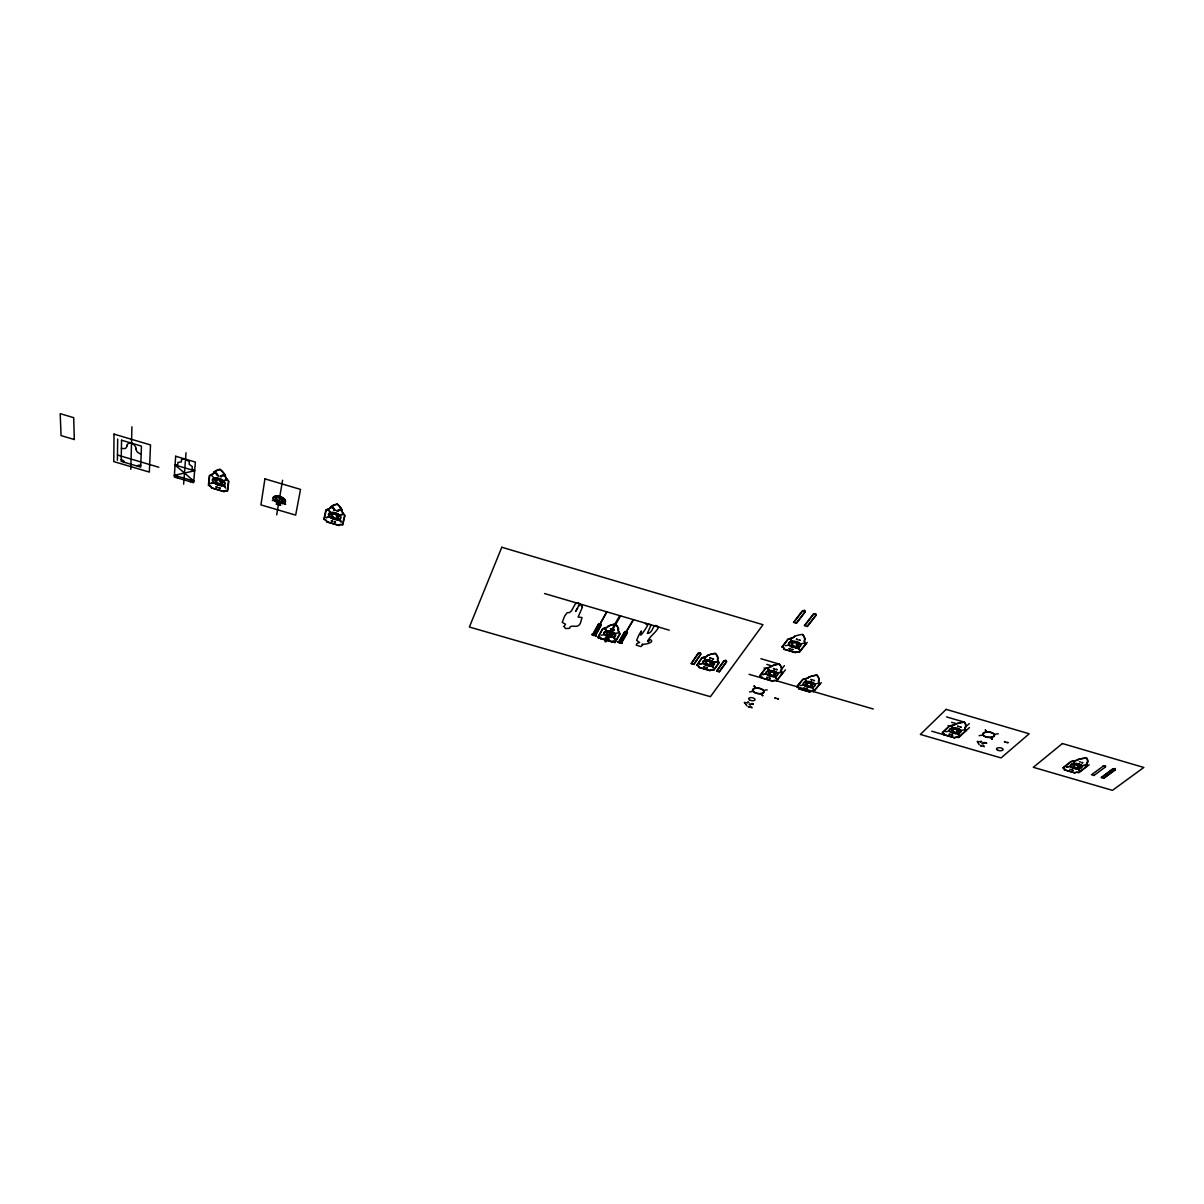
<?xml version="1.0" encoding="UTF-8"?>
<svg xmlns="http://www.w3.org/2000/svg" width="1204" height="1204" viewBox="0 0 1204 1204"><rect width="100%" height="100%" fill="white"/><g stroke="black" fill="none" stroke-linecap="round" stroke-linejoin="round"><path stroke-width="1.5" d="M117.405 460.259L117.676 439.069M770.771 674.977L770.771 674.932A5.147 2.483 9 0 0 770.68 674.541L770.048 673.879M606.139 631.965L609.435 632.446M130.815 469.364L131.913 426.833M1073.968 766.271L1073.923 766.135A11.679 5.132 4.1 0 1 1073.953 765.925L1073.14 764.42M810.217 687.409A6.426 3.07 8.4 0 0 809.946 687.138L809.284 686.762M955.916 733.688L955.916 733.627A9.451 4.334 6.1 0 0 955.901 733.221L956.021 733.055M807.929 685.844L807.929 685.798A5.147 2.453 8.4 0 0 807.854 685.422L807.237 684.76M707.606 664.412L707.606 664.322A5.132 2.468 10.2 0 0 707.5 663.931L707.049 663.449M709.141 665.165L709.728 665.677A6.396 3.085 10.1 0 1 710.014 665.947M183.625 484.174L186.018 452.794M981.23 746.149L981.23 746.104A9.406 4.259 5.7 0 0 981.215 745.697L981.17 745.442M282.654 503.242L283.211 503.257A7.796 3.868 18.6 0 1 283.738 503.573L284.325 503.859M274.843 497.673L277.055 499.555A12.732 6.366 18.6 0 0 277.206 499.856L277.387 500.036M339.558 520.233L341.379 522.039L338.971 519.857A7.706 3.853 17.6 0 0 338.459 519.541L338.234 519.692M608.893 635.637L608.893 635.562A5.162 2.513 12 0 0 608.727 635.11L608.005 634.418M710.766 665.722L711.293 665.812A7.104 3.416 10.1 0 1 711.714 666.083L713.4 667.904L712.061 666.384M705.168 660.891L708.464 661.372M748.09 706.552L748.753 706.914A6.201 2.875 9.4 0 1 749.023 707.169M956.563 733.417L957.135 733.462A7.104 3.251 6 0 1 957.496 733.703L958.79 735.403L957.737 734.004M980.267 745.396L980.869 745.788A6.366 2.875 5.7 0 1 981.094 746.028M215.155 471.426L217.713 474.752A9.813 4.891 19.9 0 1 213.996 472.48M330.332 514.048L332.454 515.899A12.597 6.351 17.5 0 0 332.59 516.185L332.755 516.381M214.327 479.072L216.494 481.69A12.883 6.381 19.7 0 0 216.675 481.991L216.855 482.187M744.493 702.444L747.684 702.91M276.694 514.83L282.594 480.23M773.826 676.422L774.413 676.422A7.134 3.431 9 0 1 774.819 676.693L776.414 678.499L775.256 676.708M1076.632 768.935L1076.632 768.889A9.497 4.184 4.4 0 0 1076.662 768.483L1076.812 768.348M979.048 744.584L979.048 744.539A5.102 2.303 5.7 0 0 979.033 744.177L978.536 743.575M746.721 705.755L746.736 705.679A4.966 2.303 9.5 0 0 746.646 705.273L746.119 704.731M797.966 648.158L797.71 647.887A7.39 3.657 8.5 0 0 797.183 647.526L796.897 647.662M812.264 687.83L812.023 687.604A7.134 3.401 8.3 0 0 811.541 687.273L811.255 687.394M127.097 445.269L126.811 446.202A20.167 9.782 21.8 0 1 126.691 446.549M953.673 732.122L953.688 732.032A5.132 2.348 6 0 0 953.673 731.671L953.237 731.144M126.751 446.398L126.315 447.497A5.237 2.543 21.5 0 1 121.408 448.249M952.018 728.856L956.172 728.977M793.406 646.127L793.436 645.961A5.328 2.649 8.6 0 0 793.346 645.555L792.819 644.953M981.772 745.893L982.449 745.938A7.074 3.191 5.7 0 1 982.81 746.179L983.232 746.405M977.467 741.423L980.718 741.905M592.488 634.869L598.328 624.214M592.85 634.824L598.599 624.334A6.201 3.055 12.1 0 1 600.209 623.853M606.681 611.798L593.572 635.652L606.982 611.888M595.182 635.501L600.962 625.026A6.201 3.055 12.2 0 0 600.254 623.868M595.393 635.727L601.263 625.072A6.291 3.1 12.2 0 0 600.36 623.687A6.276 3.085 12.1 0 0 598.358 624.229M1073.261 764.314L1076.526 764.796M619.699 615.62L604.98 641.612L605.838 641.867L620.587 615.876M618.42 642.424L624.545 631.889A6.276 3.07 11.6 0 1 626.547 631.347A6.276 3.085 11.7 0 1 627.45 632.747L621.309 643.267M618.781 642.379L624.831 632.01M633.259 619.608L619.488 643.207L633.56 619.699M621.098 643.056L627.164 632.687A6.186 3.04 11.7 0 0 626.486 631.543A6.186 3.04 11.6 0 0 624.846 632.01M1078.618 769.221L1079.341 770.59L1078.227 768.965A7.134 3.13 4.3 0 0 1077.896 768.724L1077.475 768.543M606.033 632.145L607.599 633.861A11.694 5.719 11.8 0 0 607.674 634.102L607.794 634.267M698.034 653.381L691.081 663.6L693.94 664.442L700.924 654.223A6.246 3.04 10.3 0 0 700.141 652.869M334.23 513.807L330.965 513.807M793.918 622.348L802.481 611.12M796.326 623.055L804.919 611.843A6.577 3.386 8.3 0 0 804.377 610.624A6.577 3.371 8.2 0 0 802.496 611.135M766.843 664.442L771.659 665.857A11.965 5.824 9.1 0 1 769.642 667.227L765.338 668.431L759.634 675.82A3.04 1.46 9.2 0 1 761.5 677.927M804.769 625.568L813.452 614.401A6.577 3.371 8 0 1 815.334 613.889A6.577 3.371 8.1 0 1 815.876 615.124L807.177 626.291M782.54 673.457L781.366 670.673A11.95 5.779 8.5 0 1 781.847 668.837L784.406 665.616M749.084 674.3L772.863 681.253A3.04 1.46 8.9 0 1 776.7 680.817L785.399 669.875M807.237 642.409L799.456 652.192A3.145 1.55 8.4 0 0 795.453 652.673L783.729 649.212A3.145 1.55 8.7 0 0 781.847 646.984L787.943 639.068L792.443 637.774A12.386 6.231 8.7 0 0 794.595 636.299M705.077 661.026L706.477 662.712A11.619 5.614 9.9 0 0 706.522 662.952L706.628 663.118M1074.495 767.475L1074.57 767.339A5.147 2.273 4.3 0 0 1074.6 767.008L1074.224 766.496M821.309 682.608L813.663 691.608A3.04 1.445 8.2 0 0 809.795 692.029L798.493 688.733A3.04 1.445 8.5 0 0 796.702 686.656L802.707 679.372L807.086 678.198A11.95 5.779 8.4 0 0 809.178 676.859M744.373 702.594L745.682 704.144A11.242 5.237 9.2 0 0 745.727 704.37L745.818 704.506M951.596 722.295L956.247 723.649A11.889 5.523 6 0 1 953.944 724.898L949.339 725.952L942.19 732.724A3.025 1.385 6.2 0 1 943.71 734.696M965.939 730.813L965.262 728.209A11.905 5.478 5.5 0 1 966.075 726.539L969.265 723.589M969.491 727.532L958.67 737.54A3.025 1.37 5.9 0 0 954.682 737.901L931.73 731.204M791.058 642.515L792.382 644.29A12.085 6.02 8.3 0 0 792.413 644.531L792.503 644.697M977.317 741.544L978.31 743.018A11.573 5.237 5.4 0 0 978.295 743.289L978.355 743.44M1089.168 764.721L1078.95 772.622A3.04 1.324 4.3 0 0 1074.856 772.938L1064.11 769.807A3.04 1.339 4.5 0 0 1062.816 767.926L1070.898 761.515L1075.699 760.552A11.95 5.328 4.3 0 0 1078.197 759.378M1094.075 775.361L1105.573 766.903A6.276 2.769 3.9 0 0 1105.287 765.714A6.291 2.754 3.8 0 0 1102.894 766.12M1101.585 777.543L1112.872 769.07A6.201 2.709 3.7 0 1 1114.814 768.724A6.201 2.724 3.8 0 1 1115.009 769.702L1103.722 778.175M1115.34 769.762L1103.842 778.356L1101.163 777.573L1112.631 768.965A6.291 2.754 3.7 0 1 1115.009 768.573A6.291 2.754 3.8 0 1 1115.295 769.762M951.882 728.992L952.906 730.497A11.619 5.328 5.8 0 0 952.906 730.768L952.966 730.918M772.607 671.591C771.027 673.021 766.15 670.011 769.717 673.337A11.679 5.629 8.8 0 0 769.747 673.578L769.838 673.728M223.959 481.419L223.222 480.667M808.998 682.171C811.075 684.158 802.331 680.832 806.921 684.233A11.664 5.584 8.1 0 0 806.951 684.459L807.041 684.609M794.459 642.033L795.332 642.424L791.69 642.469M980.778 741.86L981.606 741.544M338.505 514.861L340.025 515.688M1076.587 764.751L1076.662 764.149M220.166 482.036L222.048 482.954M960.536 730.136L959.693 730.03M280.728 499.916L282.835 500.939A3.672 1.836 18.7 0 1 276.845 500.488A3.672 1.836 18.7 0 1 278.259 497.628A3.672 1.836 18.7 0 1 282.714 500.999L282.639 500.849M714.198 662.742L713.716 662.155M705.89 656.842L702.098 657.896L697.071 665.21A3.326 1.595 10.3 0 1 699.027 667.317L709.893 670.477A3.326 1.595 10 0 1 713.626 670.026L718.788 662.772L717.464 659.958A12.19 5.93 9.7 0 1 717.825 658.091M613.92 633.123L614.702 633.229M710.044 663.103L710.33 662.411M774.533 672.615L775.21 672.645A3.16 1.52 8.9 0 0 775.632 672.6L775.827 672.584M1081.749 765.593L1081.975 766.12M811.797 683.511L812.474 683.556A3.16 1.52 8.2 0 0 812.896 683.511L813.091 683.496M749.159 704.536L750.378 705.168M810.533 684.624L811.993 685.377M799.2 643.553L800.525 644.29M776.264 672.69L778.025 673.232L776.836 673.563M284.686 499.284L283 498.486M752.65 703.708L753.162 704.25M813.528 683.601L814.807 684.293M957.948 729.925L958.625 729.985A3.145 1.445 5.8 0 0 959.061 729.94L959.272 729.925M223.974 481.63L222.77 481.555A4.395 2.167 19.7 0 0 222.334 481.404L220.302 481.148M214.222 483.135A6.727 3.311 19.8 0 0 224.937 484.324A6.727 3.311 19.8 0 0 216.961 478.018A6.727 3.311 19.8 0 0 214.222 483.135L214.568 483.03A6.216 3.07 19.8 0 0 224.471 484.128A6.216 3.07 19.8 0 0 217.096 478.319A6.216 3.07 19.8 0 0 214.568 483.03M222.409 480.562L223.207 480.531M981.892 743.485L983.036 744.102M221.867 480.441L221.702 480.486A3.492 1.731 19.8 0 1 221.325 480.562L220.889 480.562M282.519 498.351L282.428 498.381A3.446 1.731 18.7 0 1 281.977 498.471L281.465 498.456M338.023 514.74L337.918 514.755A3.416 1.716 17.7 0 1 337.451 514.845L337.015 514.845M177.5 477.958A3.386 1.64 20.4 0 0 174.384 475.309L194.642 470.764L192.098 468.762L192.279 466.625L189.133 464.247L189.329 461.704L185.536 459.16L181.518 459.401L181.337 461.945L177.966 462.381L177.816 464.548L175.077 465L193.754 481.013A3.371 1.64 20.1 0 0 190.398 481.75M211.618 475.535L213.544 477.476M223.989 486.19L225.75 488.087M336.352 516.17L337.662 517.043M615.139 634.011L613.95 633.921M800.404 644.456L799.14 644.366M714.077 662.907L712.888 662.817M713.37 662.11L712.873 662.049M960.822 730.693L960.265 730.256M798.749 643.433L798.643 643.448A3.266 1.625 8.4 0 1 798.117 643.508L797.71 643.508M753.102 704.385L751.928 704.295M613.453 637.653L614.958 639.204L613.122 637.322A7.164 3.477 11.9 0 0 612.67 637.036L612.415 637.172M960.732 730.828L959.513 730.738M611.406 634.177L612.505 634.929M220.076 481.148L220.558 481.871M796.311 644.622L797.71 645.51M1081.854 766.256L1080.635 766.15M1080.846 765.488L1081.839 765.503M272.3 500.563L273.76 500.412M773.66 673.773L774.578 674.406M802.767 685.211L800.013 685.512M1080.485 765.368L1080.289 765.383A3.16 1.4 4.2 0 1 1079.837 765.428L1079.326 765.398M280.683 499.028L281.119 499.75M614.747 633.59L615.665 633.68M751.898 703.587L752.771 703.633M985.022 742.582L986.768 743.124L984.887 743.274M613.573 633.138L613.378 633.018A3.16 1.55 11.9 0 1 612.836 633.093L612.4 633.078M712.542 662.065L712.256 661.959A3.145 1.52 10 0 1 711.835 662.004L711.338 661.989M984.782 742.597L984.466 742.492A3.13 1.415 5.5 0 1 984.029 742.537L983.578 742.507M280.923 499.043L282.94 499.299M336.367 515.402L338.384 515.658M796.732 643.959L798.749 644.23M611.617 633.53L613.558 633.786M710.571 662.426L712.512 662.682M773.886 673.066L775.843 673.322M811.135 683.962L813.091 684.233M749.686 703.904L751.567 704.174M957.21 730.346L959.152 730.602M982.614 742.883L984.541 743.154M1078.348 765.759L1080.289 766.03M956.849 730.994L957.932 731.701M710.315 663.133L711.323 663.78M1077.836 766.361L1078.664 766.948M217.217 475.309L218.496 475.52M221.385 476.754L220.197 476.573M215.998 486.852L217.247 487.048M220.136 488.282L218.947 488.087M333.854 509.789L335.148 509.999M337.993 511.218L336.819 511.023M276.363 503.949L277.612 504.16M280.457 505.364L279.238 505.168M331.386 520.85L332.635 521.046M335.419 522.235L334.291 522.054M796.506 639.128L797.71 639.324M800.073 640.408L799.05 640.242M789.177 648.474L790.411 648.67M792.879 649.754L791.69 649.573M610.533 628.774L611.722 628.97M614.221 630.053L613.092 629.873M605.341 637.985L606.515 638.18M608.938 639.234L607.915 639.053M709.939 657.851L711.128 658.046M773.54 668.521L774.744 668.717M777.137 669.77L776.008 669.574M810.954 679.477L812.143 679.673M703.843 666.685L704.957 666.865M707.29 667.889L706.281 667.723M766.782 677.265L767.911 677.461M770.289 678.484L769.13 678.303M803.805 688.086L804.964 688.282M807.342 689.305L806.198 689.124M774.955 697.884L776.113 698.079M778.431 699.088L777.332 698.892M957.737 726.147L958.866 726.343M961.048 727.321L959.994 727.141M949.188 734.139L950.332 734.335M1004.482 741.574L1005.656 741.769M1007.899 742.763L1006.725 742.567M952.59 735.313L951.416 735.117M1079.341 761.756L1080.515 761.951M1082.607 762.915L1081.598 762.734M1069.769 769.326L1070.868 769.506M1073.05 770.47L1071.876 770.274M337.933 517.148L338.008 517.178A3.642 1.836 17.7 0 0 333.523 513.988A3.642 1.836 17.7 0 0 332.379 516.952A3.642 1.836 17.7 0 0 338.128 517.208L337.948 517.404M222.228 485.212L222.83 485.453A7.886 3.883 19.7 0 1 223.372 485.769L223.884 486.145M712.422 658.904L713.581 659.1L712.708 658.513M813.362 680.531L814.551 680.727L813.723 680.14M749.821 706.868L750.273 707.049A6.878 3.191 9.4 0 1 750.664 707.305L751.01 707.576M283 501.496L282.097 500.999M760.883 658.708L779.289 664.111A16.961 8.232 9 0 1 780.794 666.008L781.396 667.212A29.347 14.222 9.3 0 1 781.847 668.837M946.57 716.922L964.329 722.129A16.871 7.796 6 0 1 965.518 723.905L965.909 725.019A29.167 13.485 6.2 0 1 966.075 726.539M764.058 668.054L765.338 668.431M948.105 725.591L949.339 725.952M776.7 680.817L873.246 709.005M1094.195 775.542L1091.516 774.759L1103.105 766.211A6.201 2.724 3.8 0 1 1105.046 765.864A6.201 2.724 3.9 0 1 1105.257 766.843M713.295 666.67L713.235 666.549A16.435 7.901 10.3 0 0 712.934 666.143L712.106 665.165M983.728 745.697L984.059 746.254A16.344 7.375 5.8 0 1 984.24 746.63L984.165 746.676A4.38 1.972 5.6 0 0 983.834 746.435M175.077 465L194.642 470.764M117.48 455.052L158.823 467.242M174.384 475.309L193.754 481.013M544.539 593.542L669.228 630.174M958.038 732.273L957.767 731.866M798.418 647.21L798.884 647.887A17.082 8.458 8.7 0 1 799.17 648.309L799.035 648.309A4.575 2.257 8.5 0 0 798.703 648.083M337.406 517.329L338.324 517.81M339.377 516.019L338.806 515.809M283.933 499.645L283.376 499.434M284.054 503.453L284.189 503.513A4.756 2.363 18.6 0 1 285.498 504.205L285.559 504.295M339.453 519.135L340.205 519.902A17.849 8.895 17.7 0 1 340.672 520.384L340.762 520.579A4.711 2.363 17.5 0 0 339.423 519.797L339.468 519.962M981.486 741.483L980.778 741.228M748.256 702.459L747.609 702.248M277.748 496.8L279.057 497.342M777.603 698.516L778.506 698.907M775.767 698.44L774.97 698.094M279.328 504.657L280.547 505.183M277.492 504.657L276.333 504.145M608.08 638.632L609.073 639.053M606.259 638.572L605.326 638.18M218.977 487.56L220.212 488.102M217.156 487.56L215.983 487.048M613.303 629.436L614.326 629.888M611.451 629.391L610.488 628.97M220.257 476.031L221.506 476.573M706.492 667.317L707.44 667.738M218.451 476.047L217.277 475.55M334.321 521.543L335.525 522.069M704.641 667.257L703.783 666.881M332.515 521.543L331.356 521.031M806.484 688.718L807.387 689.124M804.603 688.658L803.76 688.282M769.446 677.897L770.379 678.319M767.505 677.807L766.692 677.446M336.864 510.496L338.068 511.038M710.842 658.453L709.878 658.016M334.998 510.481L333.824 509.969M776.294 669.168L777.242 669.59M774.428 669.123L773.48 668.702M951.807 734.756L952.635 735.132M949.941 734.696L949.128 734.335M811.722 680.034L810.909 679.673M1007.146 742.206L1007.959 742.582M1005.25 742.131L1004.482 741.799M1072.312 769.928L1073.095 770.274M960.356 726.78L961.198 727.141M958.444 726.689L957.631 726.328M1081.975 762.373L1082.757 762.734M791.991 649.137L792.954 649.573M790.05 649.076L789.192 648.7M799.305 639.806L800.284 640.242M797.379 639.76L796.431 639.324M278.666 497.147L275.46 497.433M217.864 479.237L217.728 479.794A3.732 1.836 19.8 0 0 216.344 482.653A3.732 1.836 19.8 0 0 222.198 483.135A3.732 1.836 19.8 0 0 217.578 479.704L214.869 479.583M333.357 513.22L334.592 513.732M221.671 483.21L222.514 483.647M749.084 706.628L749.054 706.823A9.15 4.244 9.5 0 1 749.174 707.245L749.174 707.32M795.919 647.075L795.889 647.285A9.828 4.876 8.6 0 1 795.979 647.767L795.949 647.842M223.763 485.197L224.591 485.814A18.271 8.94 19.8 0 1 225.103 486.311L225.208 486.506A4.816 2.378 19.6 0 0 223.809 485.709L223.869 485.874M284.174 503.016L284.972 503.618A18.03 8.925 18.7 0 1 285.453 504.115L285.378 504.16M613.709 636.871L614.326 637.383A16.555 8.037 12.1 0 1 614.657 637.804L614.732 637.924M751.311 706.914L751.853 707.38A15.908 7.359 9.6 0 1 752.124 707.756L752.003 707.756A4.259 1.972 9.4 0 0 751.702 707.561M775.496 676.272L776.053 676.768A16.51 7.916 9.1 0 1 776.339 677.16L776.294 677.25A4.41 2.122 8.9 0 0 775.888 676.949M812.625 687.123L813.182 687.619A16.48 7.856 8.5 0 1 813.437 688.011L813.347 688.041A4.41 2.107 8.3 0 0 813.001 687.8M958.264 733.326L958.745 733.778A16.42 7.51 6.1 0 1 958.956 734.154L958.986 734.274M217.126 482.368L218.135 483.195A5.704 2.799 19.8 0 1 218.451 483.692L218.526 483.888M277.657 500.232L278.621 501.03A5.629 2.799 18.8 0 1 278.922 501.511L278.967 501.707M1079.055 768.603L1079.491 769.055A16.48 7.239 4.5 0 1 1079.642 769.416L1079.552 769.446A4.41 1.941 4.3 0 0 1079.251 769.221M609.766 636.179L609.796 636.194A1.55 0.752 11.9 0 1 610.127 636.54M333.026 516.561L333.944 517.344A5.569 2.784 17.7 0 1 334.215 517.825L334.26 518.006M809.57 681.946L810.397 682.502M748.903 702.519L748.075 701.992M795.076 641.792L795.949 642.394M614.687 637.939L614.582 637.834A4.425 2.152 11.9 0 0 614.191 637.578M221.867 485.859L221.837 485.829A10.52 5.162 19.8 0 0 221.476 485.197L221.476 485.197M772.336 675.835L772.833 676.287A6.441 3.085 9 0 1 773.103 676.558M282.218 503.663L282.248 503.618A10.384 5.147 18.7 0 0 281.871 503.001L281.676 502.775M958.82 734.169L958.926 734.259A4.395 2.002 5.9 0 0 958.534 733.958M794.971 646.849L795.558 647.391A6.652 3.296 8.6 0 1 795.829 647.677M713.25 666.685L713.174 666.61A4.395 2.122 10 0 0 712.783 666.339M955.058 732.83L955.555 733.296A6.396 2.935 6 0 1 955.78 733.552M601.187 635.291L603.625 634.794M1075.924 768.167L1076.301 768.573A6.426 2.829 4.4 0 1 1076.496 768.814M615.951 633.289L618.42 632.777M337.406 519.902L337.436 519.842A10.264 5.132 17.7 0 0 337.12 519.285L337.12 519.285M952.605 728.014A6.05 2.769 5.9 0 1 961.123 731.49A6.05 2.769 5.9 0 1 951.657 732.739A6.05 2.769 5.9 0 1 952.605 728.014L952.8 728.209A5.584 2.574 5.9 0 1 960.672 731.43A5.584 2.574 5.9 0 1 951.912 732.589A5.584 2.574 5.9 0 1 952.785 728.209M749.52 691.939L752.048 691.502M764.645 690.268L767.204 689.832M986.196 731.972A6.095 2.784 5.4 0 1 994.685 735.463A6.095 2.784 5.4 0 1 985.083 736.697A6.095 2.784 5.4 0 1 986.196 731.972L986.407 732.183A5.629 2.574 5.4 0 1 994.233 735.403A5.629 2.574 5.4 0 1 985.354 736.547A5.629 2.574 5.4 0 1 986.392 732.183M785.249 645.735L787.958 645.224M815.665 683.782L818.314 683.315M801.412 643.719L804.137 643.207M611.542 637.322L611.587 637.262A9.527 4.635 12.1 0 0 611.406 636.796L611.406 636.796M706.266 659.852L706.447 660.093A5.584 2.709 10.1 0 1 714.138 663.961A5.584 2.709 10.1 0 1 705.333 664.638A5.584 2.709 10.1 0 1 706.492 660.093M945.712 731.686L948.436 731.295M710.119 666.083L710.164 666.023A9.451 4.56 10.2 0 0 710.029 665.571L710.029 665.571M756.172 687.966A5.945 2.814 9.2 0 1 764.164 692.029A5.945 2.814 9.2 0 1 754.682 692.661A5.945 2.814 9.2 0 1 756.172 687.966L756.293 688.191A5.493 2.604 9.2 0 1 763.727 691.939A5.493 2.604 9.2 0 1 754.953 692.526A5.493 2.604 9.2 0 1 756.323 688.191M961.83 730.211L964.585 729.805M979.123 735.644L981.877 735.253M995.452 734.184L998.236 733.778M773.269 676.678L773.269 676.723A9.497 4.575 9.1 0 0 773.149 676.181L773.149 676.181M819.804 684.384L818.735 681.614A11.935 5.734 7.9 0 1 819.292 679.824A29.302 14.102 8.6 0 0 818.901 678.213L818.344 677.009A16.931 8.157 8.4 0 0 816.899 675.143M805.702 644.336L804.558 641.356A12.371 6.186 8 0 1 805.1 639.414A30.371 15.2 8.8 0 0 804.663 637.684L804.076 636.389A17.548 8.789 8.6 0 0 802.571 634.388A22.906 11.408 8.1 0 0 794.685 636.359M280.758 502.715L281.616 503.137A7.028 3.492 18.7 0 1 282.022 503.468M1087.152 766.271L1086.776 763.787A11.965 5.268 3.9 0 1 1087.814 762.192A29.287 13.003 4.5 0 0 1087.844 760.747L1087.588 759.679A16.946 7.525 4.3 0 0 1086.595 757.993A22.154 9.737 4 0 0 1078.287 759.423M810.262 686.972L810.277 687.032A9.497 4.53 8.4 0 1 810.367 687.484L810.367 687.559M135.992 449.122L136.368 450.462A5.207 2.543 21.2 0 0 141.154 454.089M336.021 519.014L336.849 519.421A6.953 3.477 17.6 0 1 337.24 519.752M610.353 636.314L611.12 636.901A6.456 3.145 12 0 1 611.421 637.187M220.362 484.911L221.235 485.332A7.119 3.492 19.7 0 1 221.656 485.663M135.706 447.813L135.932 448.896A19.926 9.782 21 0 0 136.052 449.318M224.26 474.12L221.16 475.776A9.813 4.891 20 0 0 225.118 475.761M1086.354 758.084A22.048 9.692 4 0 0 1078.498 759.528A12.431 5.538 4.3 0 1 1075.458 760.793L1071.124 761.635L1063.222 767.896A3.341 1.475 4.5 0 1 1064.502 769.777L1074.736 772.757A3.341 1.46 4.3 0 1 1078.814 772.441L1086.836 766.241L1086.475 763.757A12.281 5.403 3.9 0 1 1087.513 762.147M1086.52 758.129A22.018 9.782 4.3 0 1 1087.408 762.132M956.578 723.815A21.943 10.053 5.6 0 1 964.118 722.234M964.284 722.28A21.928 10.144 6.1 0 1 965.668 726.479M965.774 726.479A12.221 5.614 5.5 0 0 964.961 728.179L965.623 730.783L958.519 737.345A3.326 1.52 5.9 0 0 954.546 737.706L944.086 734.651A3.326 1.52 6.2 0 0 942.581 732.694L949.565 726.087L953.749 725.169A12.386 5.749 6 0 0 956.503 723.77A22.048 10.099 5.6 0 1 964.284 722.069M816.703 675.263A22.018 10.535 8 0 0 809.509 677.009A12.431 6.02 8.4 0 1 806.921 678.484L802.963 679.507L797.093 686.611A3.341 1.595 8.5 0 1 798.869 688.688L809.63 691.833A3.341 1.58 8.2 0 1 813.483 691.412L819.488 684.339L818.434 681.584A12.251 5.885 7.9 0 1 818.976 679.763A22.018 10.61 8.5 0 0 816.869 675.309M809.254 676.904A22.108 10.58 8 0 1 816.839 675.083M804.498 610.398A6.667 3.416 8.2 0 0 802.225 611.015L793.511 622.393L796.521 623.296L805.25 611.903A6.667 3.431 8.3 0 0 804.558 610.413M794.866 636.419A12.883 6.487 8.7 0 1 792.292 638.075L788.199 639.219L782.239 646.939A3.461 1.716 8.7 0 1 784.12 649.167L795.287 652.463A3.461 1.701 8.4 0 1 799.275 651.966L805.371 644.29L804.242 641.326A12.687 6.336 8 0 1 804.784 639.354M802.526 634.568A22.831 11.438 8.7 0 1 804.663 639.354M771.93 665.978A12.446 6.065 9.1 0 1 769.491 667.513L765.578 668.551L760.01 675.79A3.341 1.61 9.2 0 1 761.861 677.882L772.682 681.043A3.341 1.595 8.9 0 1 776.52 680.606L782.224 673.427L781.065 670.628A12.251 5.93 8.5 0 1 781.546 668.792A22.048 10.701 9.1 0 0 779.274 664.277M772.005 666.023A22.033 10.625 8.6 0 1 779.108 664.217M771.764 665.902A22.123 10.67 8.6 0 1 779.229 664.036M707.922 655.157A11.905 5.809 10.3 0 1 706.011 656.556L701.842 657.76L696.71 665.24A3.025 1.46 10.3 0 1 698.666 667.362L710.074 670.673A3.025 1.445 10 0 1 713.822 670.237L719.104 662.817L717.765 659.988A11.874 5.779 9.7 0 1 718.126 658.152A29.212 14.177 10.4 0 0 717.584 656.496L716.922 655.292A16.871 8.202 10.2 0 0 715.327 653.381A22.003 10.655 9.8 0 0 708.012 655.217A12.386 6.05 10.3 0 1 705.89 656.842M708.268 655.322A21.913 10.61 9.8 0 1 715.131 653.501M715.311 653.546A21.943 10.67 10.3 0 1 717.719 658.091M725.952 660.424A6.231 3.025 9.9 0 1 726.659 661.764L719.42 671.862L716.576 671.034L723.815 660.921A6.231 3.025 9.7 0 1 725.892 660.409M698.064 653.396A6.231 3.04 10.2 0 1 700.096 652.854M121.213 459.642A3.431 1.64 21.3 0 1 124.448 462.336M137.452 466.159A3.416 1.64 21 0 1 140.763 465.406M127.007 445.239A9.481 4.62 21.3 0 1 131.236 442.861M131.763 443.012A9.497 4.62 21.5 0 1 135.796 447.843M280.487 502.67A1.746 0.873 18.7 0 1 280.743 502.971M220.076 484.866A1.776 0.873 19.7 0 1 220.347 485.167M219.986 469.304A24.411 12.115 19.6 0 0 213.966 472.028A13.289 6.577 20.2 0 1 212.747 473.819L209.361 475.55L208.382 485.317A3.371 1.64 19.8 0 1 211.422 487.936L224.245 491.714A3.356 1.64 19.5 0 1 227.631 490.991L228.79 481.284L225.991 477.747A13.169 6.577 19.6 0 1 225.359 475.369A32.598 16.043 20.2 0 0 223.944 473.292L222.665 471.757A18.797 9.301 20.1 0 0 220.091 469.394M214.177 472.103A13.831 6.848 20.2 0 1 212.777 474.195L209.677 475.715L208.713 485.257A3.702 1.806 19.8 0 1 211.738 487.861L223.959 491.458A3.687 1.806 19.5 0 1 227.33 490.735L228.474 481.254L225.675 477.702A13.515 6.742 19.6 0 1 225.028 475.324A24.471 12.07 20.1 0 0 220.151 469.605M214.282 472.164A24.306 12.07 19.6 0 1 219.971 469.545M337.301 504.31A21.672 10.956 17.4 0 0 332.244 506.071L334.531 509.307A9.587 4.876 17.7 0 1 330.904 507.05M337.406 504.341A21.792 10.971 18 0 1 341.063 508.69L337.812 510.255A9.587 4.876 17.8 0 0 341.816 510.27A13.921 7.074 17.4 0 0 342.658 513.039L344.615 515.568L342.463 524.643A3.597 1.806 17.4 0 0 338.956 525.305L326.976 521.783A3.612 1.806 17.8 0 0 324.192 519.255L326.194 510.12L328.662 509.187A14.297 7.224 18.1 0 0 331.01 507.034M337.301 504.04A23.839 12.055 17.4 0 0 330.934 506.613A12.958 6.547 18.1 0 1 329.49 508.329L325.878 509.969L323.846 519.315A3.281 1.64 17.8 0 1 326.63 521.859L339.212 525.561A3.281 1.64 17.4 0 1 342.734 524.884L344.946 515.598L342.493 512.167A12.868 6.532 17.4 0 1 342.102 509.894M337.406 504.13A18.346 9.256 17.9 0 1 339.754 506.417L340.898 507.892A31.801 15.968 18.1 0 1 342.102 509.894M335.735 518.954A1.731 0.873 17.6 0 1 335.991 519.255M600.36 638.722A3.04 1.475 12.1 0 0 598.207 636.54L602.542 628.744L606.53 627.465A11.995 5.915 12.2 0 0 608.276 626.005M608.366 626.065A22.154 10.851 11.6 0 1 615.319 624.048M611.963 642.093A3.04 1.475 11.8 0 1 615.62 641.612L620.09 633.876L618.495 630.956A11.965 5.885 11.6 0 1 618.66 629.045A29.438 14.433 12.3 0 0 617.953 627.344L617.17 626.08A16.991 8.353 12.1 0 0 615.41 624.123A22.108 10.866 12.2 0 1 618.239 628.985M608.547 626.125A12.492 6.155 12.2 0 1 606.425 627.766L602.798 628.879L598.569 636.495A3.356 1.625 12.1 0 1 600.721 638.677L611.752 641.882A3.341 1.625 11.8 0 1 615.41 641.401L619.774 633.846L618.179 630.926A12.266 6.035 11.6 0 1 618.344 629M608.622 626.17A22.063 10.806 11.6 0 1 615.229 624.244M114.019 434.117L113.763 461.599L149.341 472.073L150.515 444.938L114.019 434.117M121.544 440.212L121.198 461.373L140.702 467.122L141.425 446.112L121.544 440.212M564.074 626.366L565.459 628.563L569.522 628.353C570.44 623.281 577.453 629.496 580.358 623.356L582.044 617.532L578.116 617.065L582.465 607.042L581.562 606.59L582.315 605.717L580.373 604.875L578.191 606.364L579.892 603.731L578.266 602.963L575.437 603.716L571.403 610.925L569.402 612.595L567.114 612.686L564.631 616.117L562.238 622.317L565.534 624.244L564.074 626.366M642.244 644.321L642.981 644.652L640.829 646.578L636.194 645.118L637.051 643.357L639.61 642.515L636.63 640.332L638.406 636.118C646.458 621.174 634.689 645.404 645.299 629.225L647.601 625.523L645.374 623.446L651.153 624.861L647.316 633.424C654.449 632.973 651.891 621.399 658.648 627.058C656.526 631.799 651.921 634.719 648.956 638.857C657.233 642.259 644.306 644.742 642.244 644.321M175.664 456.241L174.279 477.01L193.618 482.699L195.379 462.08L175.664 456.241M647.707 640.573C648.038 644.667 651.093 637.217 647.707 640.573M264.925 478.861L260.922 504.897L295.657 515.116L300.533 489.411L264.925 478.861M577.333 608.607L575.557 611.512L577.845 607.508L577.333 608.607M501.797 547.248L469.394 627.028L710.405 696.695L762.99 624.71L501.797 547.248M591.691 634.478L596.341 635.847L591.691 634.478M597.696 637.473L615.078 642.545L597.696 637.473M617.622 642.048L622.257 643.387L617.622 642.048M698.305 653.486L691.457 663.554L693.745 664.232L700.623 654.163A6.155 2.995 10.3 0 0 700.006 653.05A6.155 2.995 10.2 0 0 698.32 653.501M724.086 661.026L716.952 670.989L719.224 671.651L726.388 661.703A6.14 2.98 9.9 0 0 725.816 660.605A6.14 2.98 9.7 0 0 724.101 661.041M813.182 614.281L804.362 625.628L807.372 626.516L816.222 615.184A6.667 3.416 8.1 0 0 815.544 613.694A6.667 3.416 8 0 0 813.212 614.296M946.148 709.367L920.338 734.425L1001.066 757.918L1029.224 733.778L946.148 709.367M1062.395 743.53L1033.303 767.309L1112.466 790.351L1143.8 767.46L1062.395 743.53M212.973 482.97L210.565 483.496L212.973 482.97M226.698 479.99L224.26 480.516L226.698 479.99M328.165 509.954L330.167 511.775L328.165 509.954M328.737 517.103L326.254 517.585L328.737 517.103M342.959 514.334L340.446 514.815L342.959 514.334M604.799 628.789L606.334 630.369L604.799 628.789M790.366 639.128L791.705 640.724L790.366 639.128M704.144 657.82L705.544 659.341L704.144 657.82M797.906 648.158L799.215 649.739L797.906 648.053M702.353 663.585L699.69 663.916L702.353 663.585M717.524 661.733L714.845 662.065L717.524 661.733M767.655 668.491L768.98 669.996L767.655 668.491M765.473 674.195L762.749 674.511L765.473 674.195M781.005 672.389L778.266 672.72L781.005 672.389M805.055 679.432L806.319 680.922L805.055 679.432M754.11 686.024L755.42 687.484L754.11 686.024M812.218 687.86L813.468 689.335L812.218 687.77M761.5 694.256L762.794 695.701L761.5 694.256M951.702 726.042L952.77 727.457L951.702 726.042M985.354 730.015L986.392 731.415L985.354 730.015M991.193 737.977L992.201 739.361L991.193 737.977M1073.291 761.62L1074.194 762.975L1073.291 761.62M1069.333 766.602L1066.428 766.828L1069.333 766.602M1085.888 765.308L1082.968 765.533L1085.888 765.308M74.302 439.505L61.058 435.607L60.2 413.649L73.7 417.668L74.302 439.505M997.86 750.303A3.341 1.505 5.3 0 0 1003.098 749.61A3.341 1.505 5.3 0 0 998.402 747.744A3.341 1.505 5.3 0 0 997.86 750.303M1074.329 767.264A3.371 1.49 4.2 0 0 1079.536 766.421A3.371 1.49 4.2 0 0 1074.66 764.721A3.371 1.49 4.2 0 0 1074.329 767.264M1072.779 768.152A6.08 2.679 4.2 0 0 1082.23 766.677A6.08 2.679 4.2 0 0 1073.547 763.562A6.08 2.679 4.2 0 0 1072.779 768.152M1073.035 767.986A5.614 2.468 4.2 0 0 1081.764 766.647A5.614 2.468 4.2 0 0 1073.742 763.757A5.614 2.468 4.2 0 0 1073.035 767.986M953.252 731.881A3.356 1.535 5.9 0 0 958.459 731.129A3.356 1.535 5.9 0 0 953.658 729.248A3.356 1.535 5.9 0 0 953.252 731.881M805.912 686.265A5.614 2.679 8.3 0 0 814.687 685.287A5.614 2.679 8.3 0 0 806.831 681.69A5.614 2.679 8.3 0 0 805.912 686.265M805.642 686.415A6.065 2.905 8.3 0 0 815.138 685.362A6.065 2.905 8.3 0 0 806.65 681.464A6.065 2.905 8.3 0 0 805.642 686.415M807.267 685.558A3.371 1.61 8.3 0 0 812.474 684.91A3.371 1.61 8.3 0 0 807.688 682.788A3.371 1.61 8.3 0 0 807.267 685.558M791.359 646.488A5.809 2.89 8.5 0 0 800.419 645.359A5.809 2.89 8.5 0 0 792.247 641.551A5.809 2.89 8.5 0 0 791.359 646.488M791.088 646.638A6.291 3.13 8.5 0 0 800.886 645.434A6.291 3.13 8.5 0 0 792.051 641.311A6.291 3.13 8.5 0 0 791.088 646.638M792.548 645.615A3.492 1.731 8.5 0 0 798.101 645.088A3.492 1.731 8.5 0 0 793.361 642.695A3.492 1.731 8.5 0 0 792.548 645.615M768.784 675.399A5.614 2.709 8.9 0 0 777.468 674.406A5.614 2.709 8.9 0 0 769.522 670.763A5.614 2.709 8.9 0 0 768.784 675.399M768.513 675.549A6.08 2.935 8.9 0 0 777.919 674.466A6.08 2.935 8.9 0 0 769.326 670.538A6.08 2.935 8.9 0 0 768.513 675.549M769.898 674.601A3.371 1.625 8.9 0 0 775.241 674.135A3.371 1.625 8.9 0 0 770.635 671.862A3.371 1.625 8.9 0 0 769.898 674.601M749.926 700.171A3.266 1.535 9.3 0 0 755.058 699.765A3.266 1.535 9.3 0 0 750.574 697.598A3.266 1.535 9.3 0 0 749.926 700.171M706.733 663.976A3.356 1.625 10.1 0 0 711.955 663.494A3.356 1.625 10.1 0 0 707.275 661.222A3.356 1.625 10.1 0 0 706.733 663.976M705.062 664.774A6.05 2.92 10.1 0 0 714.589 664.051A6.05 2.92 10.1 0 0 706.312 659.852A6.05 2.92 10.1 0 0 705.062 664.774M275.219 501.014A6.14 3.055 18.7 0 0 285.002 501.857A6.14 3.055 18.7 0 0 277.597 496.229A6.14 3.055 18.7 0 0 275.219 501.014M274.888 501.12A6.637 3.311 18.7 0 0 285.468 502.023A6.637 3.311 18.7 0 0 277.447 495.943A6.637 3.311 18.7 0 0 274.888 501.12M330.332 517.524A6.562 3.296 17.7 0 0 340.837 518.262A6.562 3.296 17.7 0 0 332.861 512.347A6.562 3.296 17.7 0 0 330.332 517.524M330.664 517.419A6.065 3.055 17.7 0 0 340.371 518.096A6.065 3.055 17.7 0 0 332.996 512.618A6.065 3.055 17.7 0 0 330.664 517.419M607.794 635.065A3.371 1.655 11.9 0 0 613.077 634.749A3.371 1.655 11.9 0 0 608.456 632.281A3.371 1.655 11.9 0 0 607.794 635.065M606.063 635.802A6.095 2.98 11.9 0 0 615.696 635.411A6.095 2.98 11.9 0 0 607.568 630.866A6.095 2.98 11.9 0 0 606.063 635.802M606.334 635.682A5.629 2.754 11.9 0 0 615.259 635.306A5.629 2.754 11.9 0 0 607.734 631.107A5.629 2.754 11.9 0 0 606.334 635.682"/></g></svg>
